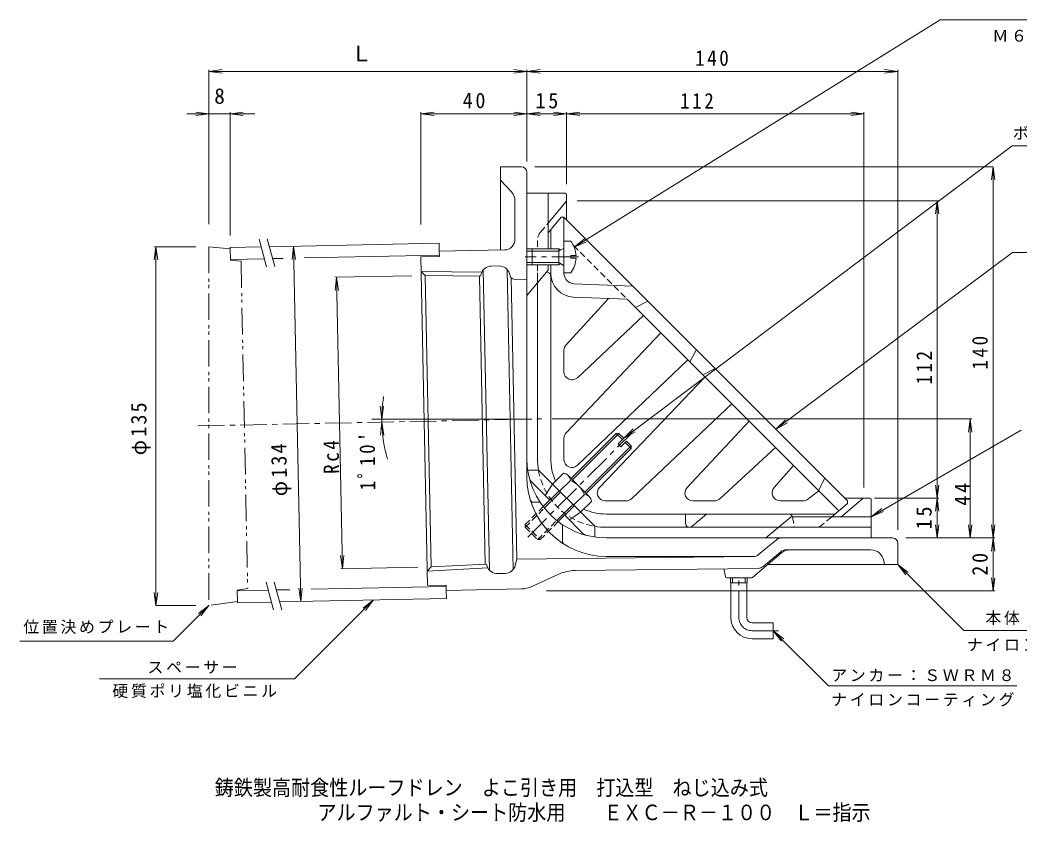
# Model space of a CAD drawing. Units: millimetres, scale not verified. Extents: x -241 to 343, y -276 to 264.
# Drawn here: x -240.6 to 136.5, y -276.3 to 26.3 of the extents above; entities that cross this region are included whole.
import ezdxf
from ezdxf.enums import TextEntityAlignment as Align

# ---------------------------------------------------------------- set-up
doc = ezdxf.new("R2010")
doc.units = ezdxf.units.MM
doc.header["$LTSCALE"] = 2
for name, pattern in [('CHAIN1', [8, 5, -1, 1, -1]), ('DASHED1', [1.8, 1.2, -0.6]), ('DOUBLE_CHAIN1', [8.8, 5, -1, 0.6, -0.6, 0.6, -1])]:
    doc.linetypes.add(name, pattern=pattern)
for name, color, linetype, lineweight in [('0-0', 3, 'Continuous', 9), ('0-1', 2, 'Continuous', 9), ('0-2', 6, 'Continuous', 5), ('0-3', 4, 'Continuous', 9), ('0-4', 7, 'Continuous', 9), ('0-5', 7, 'Continuous', 9)]:
    doc.layers.add(name, color=color, linetype=linetype, lineweight=lineweight)
doc.layers.add('F-4', color=2, linetype='Continuous')
doc.styles.add('ＭＳ ゴシック', font='')
doc.styles.get('ＭＳ ゴシック').set_extended_font_data('MS Gothic')

msp = doc.modelspace()

# ---------------------------------------------------------------- linework, layer by layer
at = {"layer": '0-0'}
for p, q in [((-51.287, -29.103), (-59.287, -29.103)), ((-59.287, -29.103), (-59.287, -60.496)), ((-49.287, -31.103), (-49.287, -146.103)), ((-55.13, -38.561), (-59.287, -34.103)), ((-53.787, -56.465), (-53.787, -41.971)), ((-89.287, -63.107), (-82.288, -62.965)), ((-57.705, -60.464), (-82.329, -60.965)), ((-82.288, -62.965), (-82.329, -60.965)), ((-59.794, -66.508), (-62.759, -66.568)), ((-54.444, -181.051), (-56.75, -67.82)), ((-89.175, -68.591), (-66.286, -68.84)), ((-89.175, -68.591), (-87.666, -70.086)), ((-87.666, -70.086), (-66.748, -70.314)), ((-64.988, -178.987), (-67.201, -70.309)), ((-66.545, -69.547), (-66.748, -70.314)), ((-63.442, -181.232), (-65.748, -68.003)), ((-55.89, -69.33), (-55.615, -70.223)), ((-53.023, -177.156), (-55.185, -70.978)), ((-53.663, -71.634), (-49.287, -71.545)), ((-49.287, -124.306), (-107.803, -124.306)), ((-44.314, -155.645), (-46.628, -155.645)), ((-35.829, -164.13), (-35.829, -170.31)), ((88.713, -169.103), (-19.287, -169.103)), ((38.192, -175.414), (44.877, -169.805)), ((90.713, -171.103), (90.713, -179.103)), ((-53.645, -179.507), (-53.023, -177.156)), ((36.299, -176.116), (-53.023, -177.156)), ((36.279, -176.103), (-19.287, -176.103)), ((35.853, -183.986), (46.833, -174.773)), ((39.853, -179.895), (46.515, -174.305)), ((48.443, -173.603), (80.54, -173.603)), ((-86.874, -181.598), (-64.013, -180.417)), ((-85.427, -180.043), (-64.535, -178.964)), ((-64.535, -178.964), (-64.302, -179.722)), ((37.959, -180.597), (-31.102, -181.401)), ((25.636, -183.697), (25.074, -180.747)), ((90.713, -179.103), (41.672, -179.103)), ((85.46, -177.709), (85.713, -179.103)), ((-57.43, -182.484), (-60.397, -182.544)), ((-37.182, -182.766), (-47.398, -187.453)), ((35.531, -184.103), (26.127, -184.103)), ((27.538, -186.103), (27.538, -184.103)), ((28.353, -186.103), (28.353, -184.103)), ((33.073, -186.103), (33.073, -184.103)), ((33.888, -186.103), (33.888, -184.103)), ((-79.723, -188.939), (-79.763, -186.939)), ((-51.364, -188.361), (-79.723, -188.939)), ((27.538, -186.103), (33.888, -186.103)), ((27.713, -199.103), (27.713, -186.103)), ((33.713, -199.103), (33.713, -186.103)), ((35.713, -201.103), (43.713, -201.103)), ((43.713, -201.103), (43.713, -207.103)), ((35.713, -207.103), (43.713, -207.103))]:
    msp.add_line(p, q, dxfattribs=at)
at = {"layer": '0-0', "linetype": 'CHAIN1'}
for p, q in [((-173.441, -126.834), (-43.713, -124.192)), ((30.713, -199.103), (30.713, -184.103)), ((35.713, -204.103), (46.713, -204.103))]:
    msp.add_line(p, q, dxfattribs=at)
at = {"layer": '0-0', "color": 2, "linetype": 'CHAIN1'}
msp.add_line((-48.988, -168.805), (-9.581, -129.398), dxfattribs=at)
at = {"layer": '0-0', "color": 2}
for p, q in [((-32.535, -146.695), (-15.539, -129.699)), ((-32.041, -147.19), (-14.549, -129.699)), ((-15.539, -129.699), (-14.549, -129.699)), ((-15.539, -129.699), (-13.241, -131.997)), ((-14.867, -133.623), (-12.746, -131.502)), ((-14.549, -129.699), (-12.746, -131.502)), ((-27.374, -151.857), (-9.882, -134.366)), ((-26.879, -152.352), (-9.882, -135.356)), ((-14.867, -133.623), (-13.806, -134.684)), ((-13.806, -134.684), (-11.685, -132.562)), ((-12.18, -133.057), (-9.882, -135.356)), ((-11.685, -132.562), (-9.882, -134.366)), ((-9.882, -134.366), (-9.882, -135.356)), ((-35.521, -144.731), (-39.606, -148.817)), ((-33.683, -145.547), (-25.731, -153.5)), ((-32.867, -147.384), (-36.953, -151.47)), ((-43.139, -157.299), (-37.132, -151.291)), ((-42.704, -157.854), (-36.637, -151.786)), ((-27.568, -152.684), (-31.654, -156.77)), ((-38.037, -162.521), (-31.97, -156.453)), ((-37.482, -162.955), (-31.475, -156.948)), ((-24.914, -155.337), (-29, -159.423))]:
    msp.add_line(p, q, dxfattribs=at)
at = {"layer": '0-0', "color": 2, "linetype": 'DASHED1'}
for p, q in [((-49.904, -164.064), (-43.139, -157.299)), ((-49.904, -165.054), (-42.704, -157.854)), ((-49.904, -164.064), (-49.904, -165.054)), ((-49.904, -164.064), (-44.247, -169.721)), ((-49.904, -165.054), (-45.237, -169.721)), ((-45.237, -169.721), (-38.038, -162.521)), ((-44.247, -169.721), (-37.482, -162.955)), ((-45.237, -169.721), (-44.247, -169.721))]:
    msp.add_line(p, q, dxfattribs=at)
at = {"layer": '0-0'}
for points in [[(-89.287, -63.107), (-86.762, -187.082), (-79.763, -186.939)], [(-87.666, -70.086), (-85.427, -180.043), (-86.874, -181.598)]]:
    msp.add_lwpolyline(points, dxfattribs=at)
for centre, radius, start, end in [((-51.287, -31.103), 2, 0, 90), ((-58.787, -41.971), 5, 0, 43.00006), ((-57.787, -56.465), 4, 271.16649, 0), ((-62.678, -70.567), 4, 91.16649, 165.22168), ((-59.713, -70.507), 4, 17.11238, 91.16684), ((-53.703, -69.634), 2, 197.11249, 271.16684), ((-19.287, -139.103), 30, 180, 270), ((-19.287, -146.103), 30, 180, 270), ((-46.628, -154.145), 1.5, 196.39026, 270), ((46.805, -172.103), 3, 90, 129.99988), ((88.713, -171.103), 2, 0, 90), ((-34.329, -170.31), 1.5, 180, 238.14412), ((36.279, -173.103), 3, 270, 310.00003), ((36.264, -173.116), 3, 270.66714, 310.00003), ((48.443, -176.603), 3, 90, 130.00003), ((50.047, -178.603), 5, 90, 129.99965), ((80.54, -178.603), 5, 10.30489, 90), ((-60.479, -178.545), 4, 197.11205, 271.16684), ((-57.512, -178.484), 4, 271.16684, 345.18356), ((37.925, -177.597), 3, 270.66714, 309.99988), ((-30.927, -196.4), 15, 90.66724, 114.6427), ((26.127, -183.603), 0.5, 190.78464, 270), ((35.531, -183.603), 0.5, 270, 309.9993), ((-51.568, -178.363), 10, 271.16655, 294.64264), ((35.713, -199.103), 8, 180, 270), ((35.713, -199.103), 2, 180, 270)]:
    msp.add_arc(centre, radius, start, end, dxfattribs=at)
at = {"layer": '0-0', "color": 2}
for centre, radius, start, end in [((-35.663, -147.527), 2.8, 2.92557, 87.07463), ((-36.841, -156.658), 10.089, 23.19786, 66.80214), ((-27.711, -155.48), 2.8, 2.92572, 87.07428)]:
    msp.add_arc(centre, radius, start, end, dxfattribs=at)
at = {"layer": '0-0', "linetype": 'CHAIN1'}
msp.add_arc((35.713, -199.103), 5, 180, 270, dxfattribs=at)
at = {"layer": '0-1'}
for p, q in [((-34.787, -39.103), (-49.287, -39.103)), ((-41.287, -60.103), (-41.287, -39.103)), ((-34.287, -49.103), (-34.287, -39.603)), ((-41.287, -50.376), (-34.405, -42.243)), ((-47.286, -60.103), (-49.287, -60.103)), ((-47.286, -60.973), (-49.287, -60.973)), ((-47.286, -65.233), (-49.287, -65.233)), ((-47.286, -66.103), (-49.287, -66.103)), ((-41.287, -68.103), (-41.287, -66.103)), ((-41.287, -68.103), (-49.287, -77.637)), ((-45.286, -69.103), (-45.286, -139.103)), ((-44.91, -143.513), (-48.961, -143.513)), ((-23.697, -164.726), (-44.91, -143.513)), ((-40.667, -154.827), (-47.561, -147.933)), ((-39.607, -148.817), (-42.435, -153.059)), ((70, -160.63), (77.574, -154.221)), ((70.714, -154.103), (80.213, -154.103)), ((80.713, -154.603), (80.713, -169.103)), ((-28.116, -167.378), (-35.01, -160.484)), ((-33.243, -162.251), (-29, -159.423)), ((10.604, -160.103), (10.604, -163.637)), ((18.563, -160.103), (13.013, -164.76)), ((50.48, -161.103), (40.946, -169.103)), ((80.713, -161.103), (50.48, -161.103)), ((-23.697, -164.727), (-23.697, -168.777)), ((-19.287, -165.103), (80.713, -165.103))]:
    msp.add_line(p, q, dxfattribs=at)
at = {"layer": '0-1', "linetype": 'DASHED1'}
for p, q in [((-44.103, -53.705), (-41.287, -50.376)), ((-45.286, -56.935), (-45.286, -60.103)), ((-45.286, -66.103), (-45.286, -69.103))]:
    msp.add_line(p, q, dxfattribs=at)
at = {"layer": '0-1', "linetype": 'CHAIN1'}
msp.add_line((-29.823, -63.103), (-49.976, -63.103), dxfattribs=at)
at = {"layer": '0-1'}
for centre, radius, start, end in [((-34.787, -39.603), 0.5, 0, 90), ((-34.787, -41.92), 0.5, 319.76698, 0), ((-19.287, -139.103), 26, 180, 189.76585), ((-45.44, -145.812), 3, 194.38683, 225.00034), ((77.897, -154.603), 0.5, 90, 130.23669), ((80.213, -154.603), 0.5, 0, 90), ((68.708, -159.103), 2, 270, 310.23657), ((-19.287, -139.103), 26, 260.23466, 270), ((12.07, -163.637), 1.466, 180, 309.99997), ((-25.995, -165.257), 3, 224.99919, 255.6127)]:
    msp.add_arc(centre, radius, start, end, dxfattribs=at)
at = {"layer": '0-1', "linetype": 'DASHED1'}
for centre, radius, start, end in [((-40.287, -56.935), 5, 139.76291, 180), ((-19.287, -139.103), 26, 189.76585, 260.23466)]:
    msp.add_arc(centre, radius, start, end, dxfattribs=at)
at = {"layer": '0-2'}
for p, q in [((-41.287, -54.012), (-36.287, -48.103)), ((-36.287, -48.103), (-35.287, -48.103)), ((-35.287, -48.103), (71.714, -155.103)), ((-35.287, -69.254), (-35.287, -48.103)), ((-40.287, -60.103), (-40.287, -52.83)), ((-40.287, -66.103), (-40.287, -139.103)), ((-41.492, -68.862), (-41.861, -68.788)), ((-31.44, -73.251), (-9.287, -74.103)), ((-18.419, -78.727), (-34.498, -96.26)), ((-3.63, -79.76), (-8.226, -82.235)), ((-5.236, -85.225), (-30.235, -108.651)), ((-34.462, -129.486), (1.334, -91.795)), ((-35.287, -106.461), (-35.287, -98.288)), ((14.678, -98.068), (12.203, -102.664)), ((11.418, -101.879), (-30.205, -141.702)), ((17.153, -107.614), (21.749, -105.139)), ((17.938, -108.399), (-21.885, -150.022)), ((-9.669, -154.278), (28.022, -118.482)), ((34.592, -125.053), (11.166, -150.052)), ((-35.287, -139.103), (-35.287, -131.552)), ((44.577, -135.038), (23.557, -154.314)), ((44.025, -150.127), (51.328, -141.789)), ((63.228, -146.618), (60.753, -151.214)), ((56.736, -154.488), (60.872, -151.332)), ((-19.287, -155.103), (-11.735, -155.103)), ((13.355, -155.103), (21.529, -155.103)), ((46.282, -155.103), (54.916, -155.103)), ((65.805, -161.103), (71.714, -156.103)), ((71.714, -156.103), (71.714, -155.103)), ((66.986, -160.103), (-19.287, -160.103))]:
    msp.add_line(p, q, dxfattribs=at)
at = {"layer": '0-2', "color": 4, "lineweight": 9}
for p, q in [((-47.286, -60.103), (-47.286, -66.103)), ((-37.287, -60.103), (-47.286, -60.103)), ((-37.287, -60.973), (-35.414, -59.921)), ((-37.287, -60.103), (-36.523, -60.544)), ((-37.287, -60.103), (-37.287, -66.103)), ((-32.686, -57.103), (-35.287, -57.103)), ((-35.287, -57.103), (-35.287, -69.103)), ((-37.287, -60.973), (-47.286, -60.973)), ((-32.686, -63.582), (-32.686, -62.624)), ((-30.698, -62.624), (-32.686, -62.624)), ((-30.698, -63.582), (-32.686, -63.582)), ((-37.287, -65.233), (-47.286, -65.233)), ((-37.287, -66.103), (-47.286, -66.103)), ((-37.287, -65.233), (-35.414, -66.285)), ((-37.287, -66.103), (-36.523, -65.662)), ((-32.686, -69.103), (-35.287, -69.103))]:
    msp.add_line(p, q, dxfattribs=at)
at = {"layer": '0-2', "linetype": 'DASHED1'}
for p, q in [((-31.659, -58.802), (-11.437, -79.024)), ((50.955, -161.309), (51.714, -165.103)), ((61.077, -165.103), (65.805, -161.103))]:
    msp.add_line(p, q, dxfattribs=at)
at = {"layer": '0-2'}
msp.add_lwpolyline([(-31.632, -78.247), (-11.437, -79.024), (68.425, -158.886)], dxfattribs=at)
at = {"layer": '0-2', "color": 4, "lineweight": 9}
for centre, radius, start, end in [((-35.537, -59.703), 0.25, 299.32918, 0), ((-40.686, -63.103), 10, 2.74562, 36.86987), ((-40.686, -63.103), 10, 323.13013, 357.25438), ((-35.537, -66.503), 0.25, 0, 60.67082)]:
    msp.add_arc(centre, radius, start, end, dxfattribs=at)
at = {"layer": '0-2'}
for centre, radius, start, end in [((-41.787, -70.333), 1.5, 0, 78.6897), ((-31.287, -69.254), 9, 180, 267.79758), ((-31.287, -69.254), 4, 180, 267.79758), ((-32.286, -98.288), 3, 137.47789, 180.00017), ((-32.286, -106.461), 3, 180.00034, 313.13882), ((-32.286, -131.552), 3, 136.47731, 180.00017), ((-19.287, -139.103), 21, 180, 204.07584), ((-19.287, -139.103), 16, 180, 181.89961), ((-32.279, -139.534), 3, 181.89812, 313.73378), ((-19.717, -152.096), 3, 136.26622, 268.10188), ((13.355, -152.103), 3, 136.86118, 269.99966), ((46.282, -152.103), 3, 138.78688, 270), ((-11.735, -152.103), 3, 269.99983, 313.52269), ((21.529, -152.103), 3, 269.99983, 312.52211), ((54.916, -152.103), 3, 270, 307.34552), ((-19.287, -139.103), 21, 245.92543, 270), ((-19.287, -139.103), 16, 268.10173, 270), ((49.484, -161.603), 1.5, 19.47171, 90)]:
    msp.add_arc(centre, radius, start, end, dxfattribs=at)
at = {"layer": '0-2', "linetype": 'DASHED1'}
msp.add_arc((49.484, -161.603), 1.5, 11.30984, 19.47171, dxfattribs=at)
at = {"layer": '0-3', "color": 7}
for p, q in [((-150.343, -56.349), (-147.544, -66.794)), ((-147.254, -56.286), (-144.455, -66.732)), ((-147.706, -185.822), (-144.907, -196.268)), ((-144.617, -185.759), (-141.818, -196.205))]:
    msp.add_line(p, q, dxfattribs=at)
at = {"layer": '0-3', "color": 7, "linetype": 'DOUBLE_CHAIN1'}
for p, q in [((-161.268, -60.072), (-169.287, -59.253)), ((-169.287, -59.253), (-169.287, -194.584)), ((-161.268, -60.072), (-161.182, -64.322)), ((-157.172, -64.74), (-161.182, -64.322)), ((-157.172, -64.74), (-154.658, -188.214)), ((-158.56, -193.045), (-169.287, -194.584))]:
    msp.add_line(p, q, dxfattribs=at)
at = {"layer": '0-3'}
for p, q in [((-161.279, -59.573), (-149.543, -59.334)), ((-161.268, -60.072), (-161.279, -59.573)), ((-146.454, -59.271), (-82.39, -57.966)), ((-82.329, -60.965), (-82.39, -57.966)), ((-161.187, -64.072), (-148.344, -63.81)), ((-145.255, -63.747), (-141.286, -63.666)), ((-133.288, -63.503), (-82.298, -62.465)), ((-130.743, -188.478), (-79.753, -187.439)), ((-158.642, -189.046), (-146.906, -188.807)), ((-143.818, -188.744), (-138.741, -188.64)), ((-142.618, -193.22), (-79.662, -191.938)), ((-79.723, -188.939), (-79.662, -191.938)), ((-158.56, -193.045), (-158.55, -193.545)), ((-158.55, -193.545), (-145.707, -193.283))]:
    msp.add_line(p, q, dxfattribs=at)
at = {"layer": '0-3', "color": 7, "linetype": 'DOUBLE_CHAIN1'}
msp.add_lwpolyline([(-154.658, -188.214), (-158.647, -188.796), (-158.56, -193.045)], dxfattribs=at)
at = {"layer": '0-4'}
for p, q in [((-169.287, 6.897), (-164.329, 7.55)), ((-49.287, 6.897), (-54.244, 7.55)), ((-49.287, 6.897), (-44.329, 7.55)), ((90.713, 6.897), (85.756, 7.55)), ((-169.287, -50.735), (-169.287, 7.497)), ((-169.287, 6.897), (-49.287, 6.897)), ((-169.287, 6.897), (-164.329, 6.244)), ((-49.287, 6.897), (-54.244, 6.244)), ((-49.287, -27.103), (-49.287, 7.497)), ((-49.287, 6.897), (90.713, 6.897)), ((-49.287, 6.897), (-44.329, 6.244)), ((90.713, 6.897), (85.756, 6.244)), ((90.713, -166.103), (90.713, 7.497)), ((-151.949, -9.103), (-177.651, -9.103)), ((-169.287, -9.103), (-174.244, -8.45)), ((-169.287, -9.103), (-174.244, -9.756)), ((-161.268, -9.103), (-156.311, -8.45)), ((-161.268, -55.072), (-161.268, -8.503)), ((-161.268, -9.103), (-156.311, -9.756)), ((-89.287, -9.103), (-84.329, -8.45)), ((-89.287, -50.858), (-89.287, -8.503)), ((-89.287, -9.103), (-49.287, -9.103)), ((-89.287, -9.103), (-84.329, -9.756)), ((-49.287, -9.103), (-54.244, -8.45)), ((-49.287, -9.103), (-54.244, -9.756)), ((-49.287, -9.133), (-44.329, -8.48)), ((-49.287, -9.133), (-34.287, -9.133)), ((-49.287, -9.133), (-44.329, -9.786)), ((-34.287, -9.133), (-39.244, -8.48)), ((-34.287, -9.133), (-39.244, -9.786)), ((-34.287, -9.133), (-29.329, -8.48)), ((-34.287, -8.533), (-34.287, -35.603)), ((-34.287, -9.133), (77.892, -9.133)), ((-34.287, -9.133), (-29.329, -9.786)), ((77.892, -9.133), (72.935, -8.48)), ((77.892, -9.133), (72.935, -9.786)), ((77.892, -8.533), (77.892, -150.103)), ((126.713, -29.103), (126.061, -34.06)), ((126.713, -169.103), (126.713, -29.103)), ((106.187, -41.92), (-30.287, -41.92)), ((105.587, -41.92), (104.934, -46.877)), ((105.587, -154.103), (105.587, -41.92)), ((105.587, -41.92), (106.24, -46.877)), ((-189.287, -59.253), (-189.939, -64.21)), ((-174.287, -59.253), (-189.887, -59.253)), ((-189.287, -59.253), (-188.634, -64.21)), ((-189.287, -59.253), (-189.287, -194.584)), ((-137.378, -59.086), (-137.93, -64.055)), ((-137.378, -59.086), (-134.65, -193.058)), ((-137.378, -59.086), (-136.625, -64.029)), ((-92.665, -70.188), (-121.737, -70.78)), ((-121.137, -70.768), (-121.689, -75.737)), ((-121.137, -70.768), (-118.898, -180.725)), ((-121.137, -70.768), (-120.384, -75.711)), ((-104.032, -124.306), (-104.685, -119.349)), ((-104.032, -124.306), (-103.38, -119.349)), ((118.638, -124.192), (-39.713, -124.192)), ((118.038, -124.192), (117.385, -129.149)), ((118.038, -169.103), (118.038, -124.192)), ((118.038, -124.192), (118.69, -129.149)), ((-104.021, -125.42), (-104.573, -130.39)), ((-104.021, -125.42), (-103.268, -130.363)), ((105.587, -154.103), (104.934, -149.146)), ((105.587, -154.103), (106.24, -149.146)), ((106.187, -154.103), (81.897, -154.103)), ((105.587, -154.103), (104.934, -159.06)), ((105.587, -169.103), (105.587, -154.103)), ((105.587, -154.103), (106.24, -159.06)), ((105.587, -169.103), (104.934, -164.146)), ((105.587, -169.103), (106.24, -164.146)), ((118.038, -169.103), (117.385, -164.146)), ((118.038, -169.103), (118.69, -164.146)), ((126.713, -169.103), (126.061, -164.146)), ((126.713, -169.103), (127.366, -164.146)), ((93.713, -169.103), (127.313, -169.103)), ((126.713, -169.103), (126.061, -174.06)), ((126.713, -169.103), (126.713, -189.103)), ((126.713, -169.103), (127.366, -174.06)), ((-118.898, -180.725), (-119.651, -175.782)), ((-118.898, -180.725), (-118.346, -175.755)), ((-90.426, -180.145), (-119.498, -180.737)), ((126.713, -189.103), (126.061, -184.146)), ((126.713, -189.103), (127.366, -184.146)), ((-134.65, -193.058), (-135.404, -188.115)), ((-134.65, -193.058), (-134.099, -188.089)), ((-189.939, -189.627), (-189.287, -194.584)), ((-188.634, -189.627), (-189.287, -194.584)), ((-41.935, -189.103), (127.313, -189.103)), ((-174.287, -194.584), (-189.287, -194.584))]:
    msp.add_line(p, q, dxfattribs=at)
msp.add_lwpolyline([(-46.287, -29.103), (126.713, -29.103), (127.366, -34.06)], dxfattribs=at)
msp.add_arc((-49.285, -124.306), 54.748, 170.94925, 195.93767, dxfattribs=at)
at = {"layer": '0-5'}
for p, q in [((-31.383, -59.436), (106.646, 26.273)), ((180.186, 26.273), (106.646, 26.273)), ((-12.746, -131.502), (133.896, -21.219)), ((203.043, -21.219), (133.896, -21.219)), ((-31.383, -59.436), (-27.516, -56.267)), ((-31.383, -59.436), (-26.827, -57.376)), ((44.698, -128.088), (133.988, -61.38)), ((219.323, -61.38), (133.988, -61.38)), ((-12.746, -131.502), (-9.176, -128.001)), ((44.698, -128.088), (48.279, -124.598)), ((44.698, -128.088), (49.06, -125.644)), ((-12.746, -131.502), (-8.392, -129.044)), ((80.713, -161.103), (137.318, -128.423)), ((80.713, -161.103), (84.68, -158.059)), ((80.713, -161.103), (85.333, -159.19)), ((90.713, -179.103), (115.606, -203.996)), ((90.713, -179.103), (94.68, -182.147)), ((90.713, -179.103), (93.757, -183.07)), ((-169.287, -194.584), (-182.753, -208.051)), ((-169.287, -194.584), (-173.253, -197.628)), ((-169.287, -194.584), (-172.33, -198.551)), ((-107.156, -192.498), (-136.948, -222.291)), ((-107.156, -192.498), (-111.123, -195.542)), ((-107.156, -192.498), (-110.2, -196.465)), ((43.713, -204.103), (64.555, -224.945)), ((43.713, -204.103), (47.68, -207.147)), ((43.713, -204.103), (46.757, -208.07)), ((186.948, -203.996), (115.606, -203.996)), ((-240.61, -208.051), (-182.753, -208.051)), ((-210.635, -222.291), (-136.948, -222.291)), ((135.62, -224.945), (64.555, -224.945))]:
    msp.add_line(p, q, dxfattribs=at)

# ---------------------------------------------------------------- texts
at = {"layer": '0-4', "color": 2, "style": 'ＭＳ ゴシック'}
for s, p in [('Ｌ', (-115.659, 8.897)), ('8', (-167.278, -7.103))]:
    msp.add_text(s, height=5.865, dxfattribs=at).set_placement(p, align=Align.BOTTOM_LEFT)
at = {"layer": '0-4', "color": 2, "char_height": 5.865, "attachment_point": 7, "style": 'ＭＳ ゴシック'}
for s, insert in [('\\T1.27;\\W0.9;140', (14.213, 8.897)), ('\\T1.27;\\W0.95;40', (-73.537, -7.103)), ('\\T1.27;\\W0.95;15', (-46.037, -7.133)), ('\\T1.27;\\W0.9;112', (8.553, -7.133))]:
    msp.add_mtext(s, dxfattribs=dict(at, insert=insert))
for s, insert, rotation in [('\\T1.27;\\W0.9;140', (124.713, -105.603), 90), ('\\T1.27;\\W0.9;112', (103.587, -111.261), 90), ('\\T1.21;\\W0.95;φ135', (-191.287, -137.919), 90), ("\\T1.28;\\W0.9;1ﾟ10'", (-106.379, -151.167), 90.583), ('\\T1.21;\\W0.95;φ134', (-138.107, -153.305), 91.167), ('\\T1.27;\\W0.9;Rc4', (-120.007, -144.891), 91.167), ('\\T1.27;\\W0.95;44', (118.003, -156.942), 90), ('\\T1.27;\\W0.95;15', (103.587, -165.853), 90), ('\\T1.27;\\W0.95;20', (124.713, -183.353), 90)]:
    msp.add_mtext(s, dxfattribs=dict(at, insert=insert, rotation=rotation))
at = {"layer": '0-5', "char_height": 4.399, "attachment_point": 7, "style": 'ＭＳ ゴシック'}
for s, insert in [('\\T1.17;Ｍ６×１２', (126.416, 18.057)), ('\\T1.17;ボルト：Ｃ３６０４Ｂ', (134.129, -18.869)), ('\\T1.17;位置決めプレート', (-239.371, -205.33)), ('\\T1.17;本体：ＦＣ１５０', (123.777, -201.961)), ('\\T1.17;ナイロンコーティング', (116.777, -212.085)), ('\\T1.17;スペーサー', (-192.501, -220.342)), ('\\T1.17;アンカー：ＳＷＲＭ８', (65.588, -223.317)), ('\\T1.17;硬質ポリ塩化ビニル', (-205.737, -229.508)), ('\\T1.17;ナイロンコーティング', (65.588, -232.752))]:
    msp.add_mtext(s, dxfattribs=dict(at, insert=insert))
at = {"layer": 'F-4', "style": 'ＭＳ ゴシック', "width": 0.9}
for s, p in [('鋳鉄製高耐食性ルーフドレン\u3000よこ引き用\u3000打込型\u3000ねじ込み式', (-167.091, -267.975)), ('アルファルト・シート防水用\u3000\u3000ＥＸＣ－Ｒ－１００\u3000Ｌ＝指示', (-128.343, -277.342))]:
    msp.add_text(s, height=5.865, dxfattribs=at).set_placement(p, align=Align.BOTTOM_LEFT)

doc.saveas('drawing.dxf')
